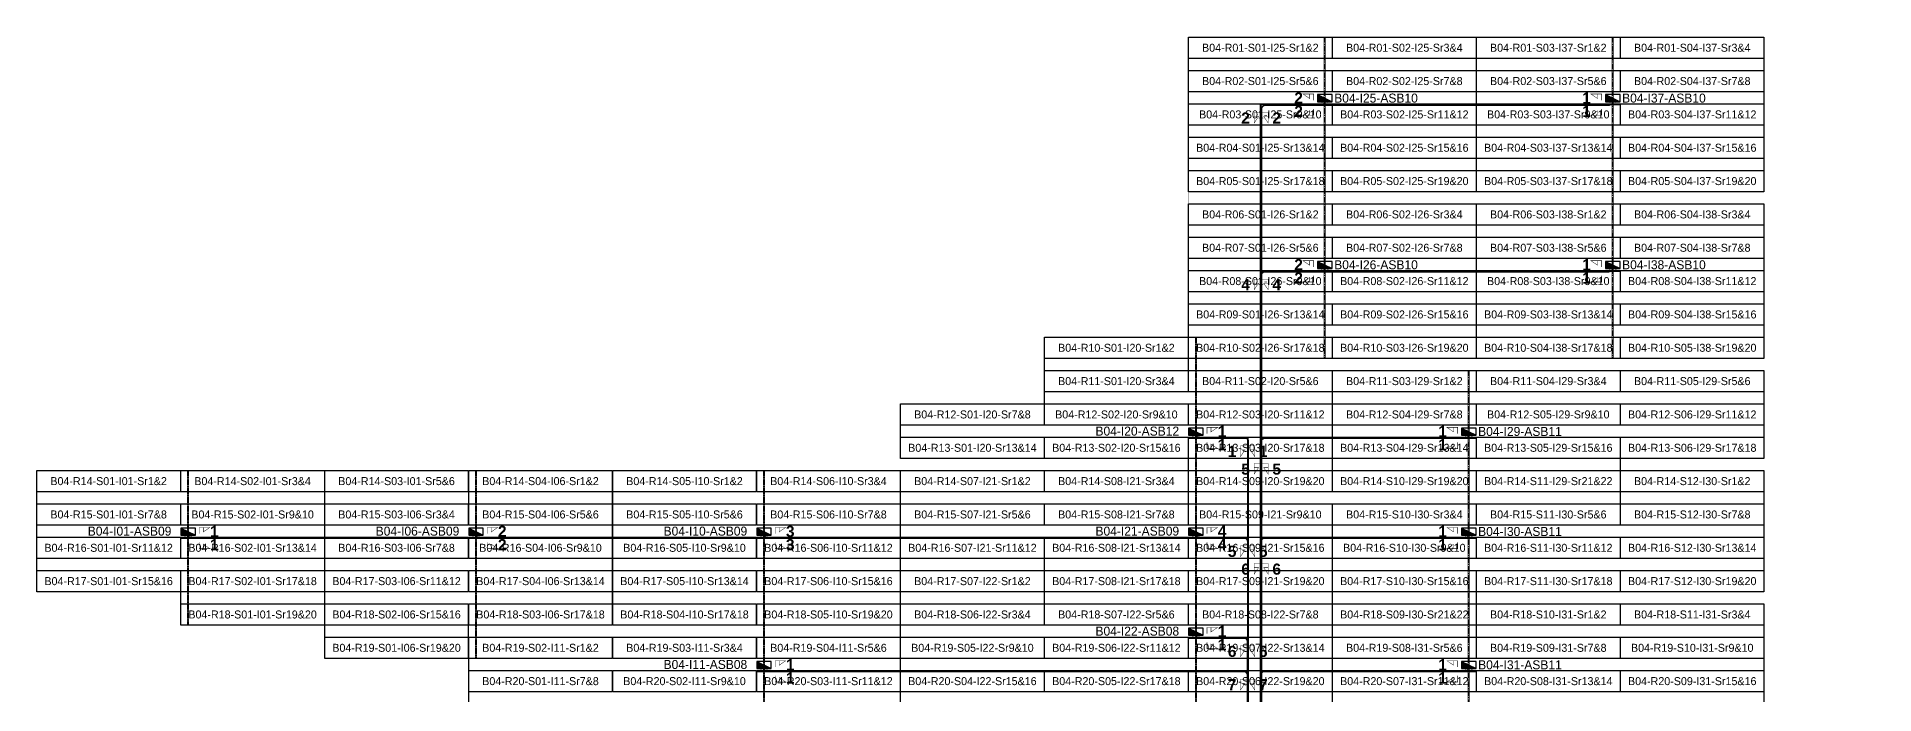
# Model space of a CAD drawing. Header units: metres. Extents: x 531739 to 532412, y 2675629 to 2676062.
# Drawn here: x 531739 to 532152.4, y 2675913.7 to 2676061.7 of the extents above; entities that cross this region are included whole.
import ezdxf
from ezdxf.enums import TextEntityAlignment as Align

# ---------------------------------------------------------------- set-up
doc = ezdxf.new("R2010")
doc.units = ezdxf.units.M
doc.linetypes.add('CENTER', pattern=[2, 1.25, -0.25, 0.25, -0.25])
doc.layers.add('Boundary-12.5 MW Block', color=6, linetype='Continuous', lineweight=9)
doc.layers.add('PILE', color=1, linetype='Continuous', lineweight=15)
for name, color, linetype in [('DC Trench BL-04', 40, 'Continuous'), ('E-Inverter Grouping', 2, 'Continuous'), ('Inverter Block-04', 7, 'Continuous'), ('LT Cable(AG) INV to LT Panel BL-04', 2, 'Continuous'), ('Messenger Wire Block-04 (Master Path)', 30, 'Continuous'), ('Messenger Wire Block-04 (MW Path)', 191, 'Continuous'), ('MMS Table Block-04', 8, 'Continuous'), ('Plan Line - DC BL-04', 40, 'Continuous'), ('Section Marking BL-04', 2, 'Continuous')]:
    doc.layers.add(name, color=color, linetype=linetype)
doc.styles.add('BoldTextStyle', font='arialbd.ttf')
doc.styles.get("Standard").update_dxf_attribs({"font": 'Adani Regular.ttf'})

# ---------------------------------------------------------------- blocks, each defined once
blk = doc.blocks.new('MMS Table (32.292 x 4.788)')
at = {"color": 0}
blk.add_lwpolyline([(0, -0.002), (0, 4.786), (32.292, 4.786), (32.292, -0.002)], close=True, dxfattribs=at)
at = {"color": 7}
blk.add_attdef('ID1', text='', height=1.8, dxfattribs=at).set_placement((16.146, 2.392), align=Align.MIDDLE_CENTER)
blk = doc.blocks.new('Inverter Block')
h = blk.add_hatch(color=0)
h.dxf.hatch_style = 1
h.paths.add_polyline_path([(-1.46, 2.27), (-1.46, 0.85), (1.46, 0.85)])
at = {"color": 0}
blk.add_lwpolyline([(1.46, 2.27), (-1.46, 2.27), (-1.46, 0.85), (1.46, 0.85)], close=True, dxfattribs=at)
blk.add_lwpolyline([(-1.46, 2.27), (1.46, 0.85)], dxfattribs=at)
at = {"layer": 'PILE'}
for centre in [(-0.61, 0.85), (0.61, 0.85)]:
    blk.add_circle(centre, 0.156, dxfattribs=at)
at = {"color": 7}
blk.add_attdef('ID', (-1.46, 3.01), '', height=1.8, dxfattribs=at)

msp = doc.modelspace()

# ---------------------------------------------------------------- linework, layer by layer
at = {"layer": 'Boundary-12.5 MW Block', "const_width": 0.05}
msp.add_lwpolyline([(532217.38, 2675636.79), (531759.1, 2675636.79), (531759.1, 2675746.58), (531856.27, 2675746.58), (531856.27, 2675906.79), (531836.18, 2675906.79), (531836.18, 2675921.79), (531803.79, 2675921.79), (531803.79, 2675929.29), (531771.4, 2675929.29), (531771.4, 2675936.79), (531739.01, 2675936.79), (531739.01, 2675964.08), (531933.36, 2675964.08), (531933.36, 2675979.08), (531965.75, 2675979.08), (531965.75, 2675994.08), (531998.14, 2675994.08), (531998.14, 2676061.58), (532127.61, 2676061.58), (532127.61, 2675754.08), (532147.7, 2675754.08), (532147.7, 2675731.58), (532217.38, 2675731.58)], dxfattribs=at)
at = {"layer": 'DC Trench BL-04', "color": 40, "const_width": 0.15}
for points in [[(532028.95, 2676061.58), (532028.65, 2676061.58), (532028.65, 2675989.29), (532028.95, 2675989.29)], [(532093.73, 2676061.58), (532093.43, 2676061.58), (532093.43, 2675989.29), (532093.73, 2675989.29)], [(531999.93, 2675994.08), (531999.63, 2675994.08), (531999.63, 2675861.79), (531999.93, 2675861.79)], [(532061.34, 2675986.58), (532061.04, 2675986.58), (532061.04, 2675839.29), (532061.34, 2675839.29)], [(531773.19, 2675964.08), (531772.89, 2675964.08), (531772.89, 2675929.29), (531773.19, 2675929.29)], [(531837.97, 2675964.08), (531837.67, 2675964.08), (531837.67, 2675921.79), (531837.97, 2675921.79)], [(531902.76, 2675964.08), (531902.46, 2675964.08), (531902.46, 2675899.29), (531902.76, 2675899.29)]]:
    msp.add_lwpolyline(points, close=True, dxfattribs=at)
at = {"layer": 'E-Inverter Grouping', "color": 3}
for points in [[(532062.83, 2676026.79), (531998.14, 2676026.79), (531998.14, 2676061.58), (532062.83, 2676061.58)], [(532127.61, 2676026.79), (532062.93, 2676026.79), (532062.93, 2676061.58), (532127.61, 2676061.58)], [(532062.83, 2675989.29), (531998.14, 2675989.29), (531998.14, 2676024.08), (532062.83, 2676024.08)], [(532127.61, 2675989.29), (532062.93, 2675989.29), (532062.93, 2676024.08), (532127.61, 2676024.08)], [(531965.75, 2675994.08), (531998.04, 2675994.08), (531998.04, 2675986.58), (532030.44, 2675986.58), (532030.44, 2675959.29), (531998.14, 2675959.29), (531998.14, 2675966.79), (531933.36, 2675966.79), (531933.36, 2675979.08), (531965.75, 2675979.08)], [(531836.08, 2675964.08), (531836.08, 2675959.29), (531803.69, 2675959.29), (531803.69, 2675929.29), (531771.4, 2675929.29), (531771.4, 2675936.79), (531739.01, 2675936.79), (531739.01, 2675964.08)], [(531836.18, 2675956.58), (531836.18, 2675964.08), (531868.48, 2675964.08), (531868.48, 2675929.29), (531836.08, 2675929.29), (531836.08, 2675921.79), (531803.79, 2675921.79), (531803.79, 2675956.58)], [(531933.26, 2675929.29), (531868.58, 2675929.29), (531868.58, 2675964.08), (531933.26, 2675964.08)], [(531998.04, 2675956.58), (532030.44, 2675956.58), (532030.44, 2675936.79), (531965.75, 2675936.79), (531965.75, 2675944.29), (531933.36, 2675944.29), (531933.36, 2675964.08), (531998.04, 2675964.08)], [(531933.36, 2675941.58), (531965.65, 2675941.58), (531965.65, 2675934.08), (532030.44, 2675934.08), (532030.44, 2675914.29), (531933.36, 2675914.29)], [(531836.18, 2675926.58), (531933.26, 2675926.58), (531933.26, 2675906.79), (531900.87, 2675906.79), (531900.87, 2675899.29), (531868.58, 2675899.29), (531868.58, 2675906.79), (531836.18, 2675906.79)]]:
    msp.add_lwpolyline(points, close=True, dxfattribs=at)
at = {"layer": 'E-Inverter Grouping'}
for points in [[(532127.61, 2675986.58), (532127.61, 2675966.79), (532095.22, 2675966.79), (532095.22, 2675959.29), (532030.54, 2675959.29), (532030.54, 2675986.58)], [(532095.32, 2675956.58), (532095.32, 2675964.08), (532127.61, 2675964.08), (532127.61, 2675936.79), (532062.83, 2675936.79), (532062.83, 2675929.29), (532030.54, 2675929.29), (532030.54, 2675956.58)], [(532127.61, 2675906.79), (532030.54, 2675906.79), (532030.54, 2675926.58), (532062.93, 2675926.58), (532062.93, 2675934.08), (532127.61, 2675934.08)]]:
    msp.add_lwpolyline(points, close=True, dxfattribs=at)
at = {"layer": 'LT Cable(AG) INV to LT Panel BL-04', "color": 5}
for points in [[(532013.92, 2675787.43), (532010.41, 2675787.43, -0.414214), (532009.51, 2675788.33), (532009.51, 2675804.99, -0.024932), (532009.51, 2675805.08), (532014.27, 2675852.69, -0.084648), (532014.35, 2675852.98), (532014.48, 2675853.25, 0.109812), (532014.57, 2675853.64), (532014.57, 2676045.38, -0.414214), (532015.47, 2676046.28), (532027.9, 2676046.28, 0.414214), (532028.8, 2676047.18), (532028.8, 2676047.73)], [(532013.92, 2675787.45), (532010.43, 2675787.45, -0.414214), (532009.53, 2675788.35), (532009.53, 2675804.98, -0.024932), (532009.53, 2675805.07), (532014.3, 2675852.68, -0.084648), (532014.38, 2675852.98), (532014.51, 2675853.25, 0.109812), (532014.59, 2675853.63), (532014.59, 2676045.35, -0.414214), (532015.49, 2676046.25), (532092.68, 2676046.25, 0.414214), (532093.58, 2676047.15), (532093.58, 2676047.73)], [(532013.92, 2675787.38), (532010.36, 2675787.38, -0.414214), (532009.46, 2675788.28), (532009.46, 2675804.99, -0.024932), (532009.46, 2675805.08), (532014.22, 2675852.7, -0.084648), (532014.3, 2675853), (532014.43, 2675853.27, 0.109812), (532014.52, 2675853.65), (532014.52, 2676007.93, -0.414214), (532015.42, 2676008.83), (532027.9, 2676008.83, 0.414214), (532028.8, 2676009.73), (532028.8, 2676010.23)], [(532013.92, 2675787.4), (532010.38, 2675787.4, -0.414214), (532009.48, 2675788.3), (532009.48, 2675804.99, -0.024932), (532009.48, 2675805.08), (532014.25, 2675852.7, -0.084648), (532014.33, 2675852.99), (532014.46, 2675853.26, 0.109812), (532014.54, 2675853.64), (532014.54, 2676007.9, -0.414214), (532015.44, 2676008.8), (532092.68, 2676008.8, 0.414214), (532093.58, 2676009.7), (532093.58, 2676010.23)], [(532009.91, 2675787.2), (532008.04, 2675787.36, -0.08121), (532007.76, 2675787.43), (532006.21, 2675788.11, 0.103275), (532005.85, 2675788.19), (532003.41, 2675788.19, -0.414214), (532002.51, 2675789.09), (532002.51, 2675804.94, -0.045058), (532002.53, 2675805.11), (532011.19, 2675852.68, -0.08352), (532011.29, 2675852.96), (532011.44, 2675853.22, 0.129064), (532011.55, 2675853.66), (532011.55, 2675970.59, 0.414214), (532010.65, 2675971.49), (532000.68, 2675971.49, -0.414214), (531999.78, 2675972.39), (531999.78, 2675972.73)], [(532011.98, 2675787.35), (532010.33, 2675787.35, -0.414214), (532009.43, 2675788.25), (532009.43, 2675804.99, -0.024932), (532009.43, 2675805.08), (532014.2, 2675852.71, -0.084648), (532014.28, 2675853), (532014.41, 2675853.27, 0.109812), (532014.49, 2675853.65), (532014.49, 2675970.45, -0.414214), (532015.39, 2675971.35), (532060.29, 2675971.35, 0.414214), (532061.19, 2675972.25), (532061.19, 2675972.73)], [(532011.98, 2675787.33), (532010.31, 2675787.33, -0.414214), (532009.41, 2675788.23), (532009.41, 2675804.99, -0.024932), (532009.41, 2675805.08), (532014.18, 2675852.72, -0.084648), (532014.26, 2675853.01), (532014.38, 2675853.28, 0.109812), (532014.47, 2675853.66), (532014.47, 2675947.98, -0.414214), (532015.37, 2675948.88), (532060.29, 2675948.88, 0.414214), (532061.19, 2675949.78), (532061.19, 2675950.23)], [(532011.98, 2675787.3), (532010.28, 2675787.3, -0.414214), (532009.38, 2675788.2), (532009.38, 2675804.99, -0.024932), (532009.38, 2675805.08), (532014.15, 2675852.72, -0.084648), (532014.23, 2675853.02), (532014.36, 2675853.28, 0.109812), (532014.44, 2675853.66), (532014.44, 2675918, -0.414214), (532015.34, 2675918.9), (532060.29, 2675918.9, 0.414214), (532061.19, 2675919.8), (532061.19, 2675920.23)]]:
    msp.add_lwpolyline(points, format="xyb", dxfattribs=at)
at = {"layer": 'LT Cable(AG) INV to LT Panel BL-04'}
for points in [[(532008.89, 2675786.78), (532008.17, 2675786.78, -0.158226), (532007.64, 2675786.96), (532006.19, 2675788.01, 0.103275), (532005.82, 2675788.09), (532003.31, 2675788.09, -0.414214), (532002.41, 2675788.99), (532002.41, 2675804.95, -0.045058), (532002.43, 2675805.11), (532011.09, 2675852.72, -0.08352), (532011.2, 2675853), (532011.34, 2675853.25, 0.129064), (532011.45, 2675853.69), (532011.45, 2675947.99, 0.414214), (532010.55, 2675948.89), (531773.94, 2675948.89, -0.414214), (531773.04, 2675949.79), (531773.04, 2675950.23)], [(532008.89, 2675786.81), (532008.18, 2675786.81, -0.158088), (532007.65, 2675786.98), (532006.19, 2675788.04, 0.103275), (532005.83, 2675788.11), (532003.34, 2675788.11, -0.414214), (532002.44, 2675789.01), (532002.44, 2675804.95, -0.045058), (532002.45, 2675805.11), (532011.12, 2675852.71, -0.08352), (532011.22, 2675852.99), (532011.36, 2675853.24, 0.129064), (532011.48, 2675853.68), (532011.48, 2675948.02, 0.414214), (532010.58, 2675948.92), (531838.72, 2675948.92, -0.414214), (531837.82, 2675949.82), (531837.82, 2675950.23)], [(532008.89, 2675786.83), (532008.18, 2675786.83, -0.15795), (532007.66, 2675787.01), (532006.2, 2675788.06, 0.103275), (532005.84, 2675788.14), (532003.36, 2675788.14, -0.414214), (532002.46, 2675789.04), (532002.46, 2675804.95, -0.045058), (532002.48, 2675805.11), (532011.14, 2675852.7, -0.08352), (532011.24, 2675852.98), (532011.39, 2675853.24, 0.129064), (532011.5, 2675853.68), (532011.5, 2675948.04, 0.414214), (532010.6, 2675948.94), (531903.51, 2675948.94, -0.414214), (531902.61, 2675949.84), (531902.61, 2675950.23)], [(532008.89, 2675786.86), (532008.19, 2675786.86, -0.157812), (532007.66, 2675787.03), (532006.2, 2675788.09, 0.103275), (532005.84, 2675788.16), (532003.39, 2675788.16, -0.414214), (532002.49, 2675789.06), (532002.49, 2675804.95, -0.045058), (532002.5, 2675805.11), (532011.17, 2675852.69, -0.08352), (532011.27, 2675852.97), (532011.41, 2675853.23, 0.129064), (532011.53, 2675853.67), (532011.53, 2675948.07, 0.414214), (532010.63, 2675948.97), (532000.68, 2675948.97, -0.414214), (531999.78, 2675949.87), (531999.78, 2675950.23)], [(532010.88, 2675786.76), (532008.16, 2675786.76, -0.158365), (532007.63, 2675786.93), (532006.18, 2675787.99, 0.103275), (532005.82, 2675788.06), (532003.29, 2675788.06, -0.414214), (532002.39, 2675788.96), (532002.39, 2675804.96, -0.045058), (532002.4, 2675805.12), (532011.07, 2675852.73, -0.08352), (532011.17, 2675853.01), (532011.31, 2675853.26, 0.129064), (532011.43, 2675853.7), (532011.43, 2675925.47, 0.414214), (532010.53, 2675926.37), (532000.68, 2675926.37, -0.414214), (531999.78, 2675927.27), (531999.78, 2675927.73)], [(532010.88, 2675786.73), (532008.16, 2675786.73, -0.158505), (532007.63, 2675786.91), (532006.17, 2675787.96, 0.103275), (532005.81, 2675788.04), (532003.26, 2675788.04, -0.414214), (532002.36, 2675788.94), (532002.36, 2675804.96, -0.045058), (532002.38, 2675805.12), (532011.05, 2675852.73, -0.08352), (532011.15, 2675853.01), (532011.29, 2675853.26, 0.129064), (532011.4, 2675853.7), (532011.4, 2675917.94, 0.414214), (532010.5, 2675918.84), (531903.51, 2675918.84, -0.414214), (531902.61, 2675919.74), (531902.61, 2675920.23)]]:
    msp.add_lwpolyline(points, format="xyb", dxfattribs=at)
at = {"layer": 'Messenger Wire Block-04 (Master Path)'}
for points in [[(532014.47, 2675853.46), (532014.47, 2676046.38)], [(532014.47, 2676046.38), (532095.22, 2676046.38)], [(532014.47, 2676008.88), (532095.22, 2676008.88)], [(531998.14, 2675971.38), (532011.44, 2675971.38)], [(532011.44, 2675853.46), (532011.44, 2675971.38)], [(532014.47, 2675971.38), (532062.83, 2675971.38)], [(531771.4, 2675948.88), (532011.44, 2675948.88)], [(532014.47, 2675948.88), (532062.83, 2675948.88)], [(531998.14, 2675926.38), (532011.44, 2675926.38)], [(531900.97, 2675918.88), (532011.44, 2675918.88)], [(532014.47, 2675918.88), (532062.83, 2675918.88)]]:
    msp.add_lwpolyline(points, dxfattribs=at)
at = {"layer": 'Messenger Wire Block-04 (MW Path)', "const_width": 0.1}
for points in [[(532014.22, 2675853.46), (532014.22, 2676046.38)], [(532014.47, 2676046.38), (532095.22, 2676046.38)], [(532014.47, 2676008.88), (532095.22, 2676008.88)], [(531998.14, 2675971.38), (532011.44, 2675971.38)], [(532011.69, 2675853.46), (532011.69, 2675971.38)], [(532014.47, 2675971.38), (532062.83, 2675971.38)], [(531771.4, 2675948.88), (532011.44, 2675948.88)], [(532014.47, 2675948.88), (532062.83, 2675948.88)], [(531998.14, 2675926.38), (532011.44, 2675926.38)], [(531900.97, 2675918.88), (532011.44, 2675918.88)], [(532014.47, 2675918.88), (532062.83, 2675918.88)]]:
    msp.add_lwpolyline(points, dxfattribs=at)
at = {"layer": 'Plan Line - DC BL-04', "color": 6, "linetype": 'CENTER'}
for points in [[(532028.8, 2676061.58), (532028.8, 2675989.29)], [(532093.58, 2676061.58), (532093.58, 2675989.29)], [(531999.78, 2675994.08), (531999.78, 2675861.79)], [(532061.19, 2675986.58), (532061.19, 2675839.29)], [(531773.04, 2675964.08), (531773.04, 2675929.29)], [(531837.82, 2675964.08), (531837.82, 2675921.79)], [(531902.61, 2675964.08), (531902.61, 2675899.29)]]:
    msp.add_lwpolyline(points, dxfattribs=at)
at = {"layer": 'Section Marking BL-04', "color": 94, "lineweight": 35, "true_color": 0x00a500, "const_width": 0.1}
for points in [[(532026.3, 2676047.38), (532026.3, 2676048.77), (532023.9, 2676048.77), (532025.38, 2676047.76), (532025.38, 2676048.77)], [(532091.08, 2676047.38), (532091.08, 2676048.77), (532088.68, 2676048.77), (532090.16, 2676047.76), (532090.16, 2676048.77)], [(532014.27, 2676044.63), (532012.88, 2676044.63), (532012.88, 2676042.23), (532013.89, 2676043.71), (532012.88, 2676043.71)], [(532014.67, 2676044.63), (532016.06, 2676044.63), (532016.06, 2676042.23), (532015.05, 2676043.71), (532016.06, 2676043.71)], [(532026.3, 2676045.38), (532026.3, 2676043.99), (532023.9, 2676043.99), (532025.38, 2676045), (532025.38, 2676043.99)], [(532091.08, 2676045.38), (532091.08, 2676043.99), (532088.68, 2676043.99), (532090.16, 2676045), (532090.16, 2676043.99)], [(532026.3, 2676009.88), (532026.3, 2676011.27), (532023.9, 2676011.27), (532025.38, 2676010.26), (532025.38, 2676011.27)], [(532091.08, 2676009.88), (532091.08, 2676011.27), (532088.68, 2676011.27), (532090.16, 2676010.26), (532090.16, 2676011.27)], [(532014.27, 2676007.13), (532012.88, 2676007.13), (532012.88, 2676004.73), (532013.89, 2676006.21), (532012.88, 2676006.21)], [(532014.67, 2676007.13), (532016.06, 2676007.13), (532016.06, 2676004.73), (532015.05, 2676006.21), (532016.06, 2676006.21)], [(532026.3, 2676007.88), (532026.3, 2676006.49), (532023.9, 2676006.49), (532025.38, 2676007.5), (532025.38, 2676006.49)], [(532091.08, 2676007.88), (532091.08, 2676006.49), (532088.68, 2676006.49), (532090.16, 2676007.5), (532090.16, 2676006.49)], [(532002.28, 2675972.38), (532002.28, 2675973.77), (532004.68, 2675973.77), (532003.2, 2675972.76), (532003.2, 2675973.77)], [(532058.69, 2675972.38), (532058.69, 2675973.77), (532056.29, 2675973.77), (532057.77, 2675972.76), (532057.77, 2675973.77)], [(532002.28, 2675970.38), (532002.28, 2675968.99), (532004.68, 2675968.99), (532003.2, 2675970), (532003.2, 2675968.99)], [(532011.24, 2675969.63), (532009.85, 2675969.63), (532009.85, 2675967.23), (532010.86, 2675968.71), (532009.85, 2675968.71)], [(532011.64, 2675969.63), (532013.03, 2675969.63), (532013.03, 2675967.23), (532012.02, 2675968.71), (532013.03, 2675968.71)], [(532058.69, 2675970.38), (532058.69, 2675968.99), (532056.29, 2675968.99), (532057.77, 2675970), (532057.77, 2675968.99)], [(532014.27, 2675965.63), (532012.88, 2675965.63), (532012.88, 2675963.23), (532013.89, 2675964.71), (532012.88, 2675964.71)], [(532014.67, 2675965.63), (532016.06, 2675965.63), (532016.06, 2675963.23), (532015.05, 2675964.71), (532016.06, 2675964.71)], [(531775.54, 2675949.88), (531775.54, 2675951.27), (531777.94, 2675951.27), (531776.46, 2675950.26), (531776.46, 2675951.27)], [(531840.32, 2675949.88), (531840.32, 2675951.27), (531842.72, 2675951.27), (531841.24, 2675950.26), (531841.24, 2675951.27)], [(531905.11, 2675949.88), (531905.11, 2675951.27), (531907.51, 2675951.27), (531906.03, 2675950.26), (531906.03, 2675951.27)], [(532002.28, 2675949.88), (532002.28, 2675951.27), (532004.68, 2675951.27), (532003.2, 2675950.26), (532003.2, 2675951.27)], [(532058.69, 2675949.88), (532058.69, 2675951.27), (532056.29, 2675951.27), (532057.77, 2675950.26), (532057.77, 2675951.27)], [(531775.54, 2675947.88), (531775.54, 2675946.49), (531777.94, 2675946.49), (531776.46, 2675947.5), (531776.46, 2675946.49)], [(531840.32, 2675947.88), (531840.32, 2675946.49), (531842.72, 2675946.49), (531841.24, 2675947.5), (531841.24, 2675946.49)], [(531905.11, 2675947.88), (531905.11, 2675946.49), (531907.51, 2675946.49), (531906.03, 2675947.5), (531906.03, 2675946.49)], [(532002.28, 2675947.88), (532002.28, 2675946.49), (532004.68, 2675946.49), (532003.2, 2675947.5), (532003.2, 2675946.49)], [(532011.24, 2675947.13), (532009.85, 2675947.13), (532009.85, 2675944.73), (532010.86, 2675946.21), (532009.85, 2675946.21)], [(532011.64, 2675947.13), (532013.03, 2675947.13), (532013.03, 2675944.73), (532012.02, 2675946.21), (532013.03, 2675946.21)], [(532058.69, 2675947.88), (532058.69, 2675946.49), (532056.29, 2675946.49), (532057.77, 2675947.5), (532057.77, 2675946.49)], [(532014.27, 2675943.13), (532012.88, 2675943.13), (532012.88, 2675940.73), (532013.89, 2675942.21), (532012.88, 2675942.21)], [(532014.67, 2675943.13), (532016.06, 2675943.13), (532016.06, 2675940.73), (532015.05, 2675942.21), (532016.06, 2675942.21)], [(532002.28, 2675927.38), (532002.28, 2675928.77), (532004.68, 2675928.77), (532003.2, 2675927.76), (532003.2, 2675928.77)], [(532002.28, 2675925.38), (532002.28, 2675923.99), (532004.68, 2675923.99), (532003.2, 2675925), (532003.2, 2675923.99)], [(532011.24, 2675924.63), (532009.85, 2675924.63), (532009.85, 2675922.23), (532010.86, 2675923.71), (532009.85, 2675923.71)], [(532011.64, 2675924.63), (532013.03, 2675924.63), (532013.03, 2675922.23), (532012.02, 2675923.71), (532013.03, 2675923.71)], [(531905.11, 2675919.88), (531905.11, 2675921.27), (531907.51, 2675921.27), (531906.03, 2675920.26), (531906.03, 2675921.27)], [(532058.69, 2675919.88), (532058.69, 2675921.27), (532056.29, 2675921.27), (532057.77, 2675920.26), (532057.77, 2675921.27)], [(531905.11, 2675917.88), (531905.11, 2675916.49), (531907.51, 2675916.49), (531906.03, 2675917.5), (531906.03, 2675916.49)], [(532011.24, 2675917.13), (532009.85, 2675917.13), (532009.85, 2675914.73), (532010.86, 2675916.21), (532009.85, 2675916.21)], [(532011.64, 2675917.13), (532013.03, 2675917.13), (532013.03, 2675914.73), (532012.02, 2675916.21), (532013.03, 2675916.21)], [(532058.69, 2675917.88), (532058.69, 2675916.49), (532056.29, 2675916.49), (532057.77, 2675917.5), (532057.77, 2675916.49)]]:
    msp.add_lwpolyline(points, dxfattribs=at)

# ---------------------------------------------------------------- block references
at = {"layer": 'Inverter Block-04'}
ref = msp.add_blockref('Inverter Block', (532028.8, 2676046.07), dxfattribs=dict(at, xscale=1.124999999976148, yscale=1.124999999976148, zscale=1.124999999976148))
ref.add_attrib('ID', 'B04-I25-ASB10', (532030.91, 2676046.84), dxfattribs={"layer": '0', "color": 7, "height": 2.025})
ref = msp.add_blockref('Inverter Block', (532093.58, 2676046.07), dxfattribs=dict(at, xscale=1.124999999976148, yscale=1.124999999976148, zscale=1.124999999976148))
ref.add_attrib('ID', 'B04-I37-ASB10', (532095.69, 2676046.84), dxfattribs={"layer": '0', "color": 7, "height": 2.025})
ref = msp.add_blockref('Inverter Block', (532028.8, 2676008.57), dxfattribs=dict(at, xscale=1.124999999976148, yscale=1.124999999976148, zscale=1.124999999976148))
ref.add_attrib('ID', 'B04-I26-ASB10', (532030.91, 2676009.34), dxfattribs={"layer": '0', "color": 7, "height": 2.025})
ref = msp.add_blockref('Inverter Block', (532093.58, 2676008.57), dxfattribs=dict(at, xscale=1.124999999976148, yscale=1.124999999976148, zscale=1.124999999976148))
ref.add_attrib('ID', 'B04-I38-ASB10', (532095.69, 2676009.34), dxfattribs={"layer": '0', "color": 7, "height": 2.025})
ref = msp.add_blockref('Inverter Block', (531999.78, 2675971.07), dxfattribs=dict(at, xscale=1.124999999976148, yscale=1.124999999976148, zscale=1.124999999976148))
ref.add_attrib('ID', 'B04-I20-ASB12', (531977.2, 2675971.92), dxfattribs={"layer": '0', "color": 7, "height": 2.025})
ref = msp.add_blockref('Inverter Block', (532061.19, 2675971.07), dxfattribs=dict(at, xscale=1.124999999976148, yscale=1.124999999976148, zscale=1.124999999976148))
ref.add_attrib('ID', 'B04-I29-ASB11', (532063.3, 2675971.84), dxfattribs={"layer": '0', "color": 7, "height": 2.025})
ref = msp.add_blockref('Inverter Block', (531773.04, 2675948.57), dxfattribs=dict(at, xscale=1.124999999976148, yscale=1.124999999976148, zscale=1.124999999976148))
ref.add_attrib('ID', 'B04-I01-ASB09', (531750.46, 2675949.42), dxfattribs={"layer": '0', "color": 7, "height": 2.025})
ref = msp.add_blockref('Inverter Block', (531837.82, 2675948.57), dxfattribs=dict(at, xscale=1.124999999976148, yscale=1.124999999976148, zscale=1.124999999976148))
ref.add_attrib('ID', 'B04-I06-ASB09', (531815.24, 2675949.42), dxfattribs={"layer": '0', "color": 7, "height": 2.025})
ref = msp.add_blockref('Inverter Block', (531902.61, 2675948.57), dxfattribs=dict(at, xscale=1.124999999976148, yscale=1.124999999976148, zscale=1.124999999976148))
ref.add_attrib('ID', 'B04-I10-ASB09', (531880.02, 2675949.42), dxfattribs={"layer": '0', "color": 7, "height": 2.025})
ref = msp.add_blockref('Inverter Block', (531999.78, 2675948.57), dxfattribs=dict(at, xscale=1.124999999976148, yscale=1.124999999976148, zscale=1.124999999976148))
ref.add_attrib('ID', 'B04-I21-ASB09', (531977.2, 2675949.42), dxfattribs={"layer": '0', "color": 7, "height": 2.025})
ref = msp.add_blockref('Inverter Block', (532061.19, 2675948.57), dxfattribs=dict(at, xscale=1.124999999976148, yscale=1.124999999976148, zscale=1.124999999976148))
ref.add_attrib('ID', 'B04-I30-ASB11', (532063.3, 2675949.34), dxfattribs={"layer": '0', "color": 7, "height": 2.025})
ref = msp.add_blockref('Inverter Block', (531999.78, 2675926.07), dxfattribs=dict(at, xscale=1.124999999976148, yscale=1.124999999976148, zscale=1.124999999976148))
ref.add_attrib('ID', 'B04-I22-ASB08', (531977.2, 2675926.92), dxfattribs={"layer": '0', "color": 7, "height": 2.025})
ref = msp.add_blockref('Inverter Block', (531902.61, 2675918.57), dxfattribs=dict(at, xscale=1.124999999976148, yscale=1.124999999976148, zscale=1.124999999976148))
ref.add_attrib('ID', 'B04-I11-ASB08', (531880.02, 2675919.42), dxfattribs={"layer": '0', "color": 7, "height": 2.025})
ref = msp.add_blockref('Inverter Block', (532061.19, 2675918.57), dxfattribs=dict(at, xscale=1.124999999976148, yscale=1.124999999976148, zscale=1.124999999976148))
ref.add_attrib('ID', 'B04-I31-ASB11', (532063.3, 2675919.34), dxfattribs={"layer": '0', "color": 7, "height": 2.025})
at = {"layer": 'MMS Table Block-04'}
for p, values in [((531998.14, 2676056.79), {'ID1': 'B04-R01-S01-I25-Sr1&2'}), ((532030.54, 2676056.79), {'ID1': 'B04-R01-S02-I25-Sr3&4'}), ((532062.93, 2676056.79), {'ID1': 'B04-R01-S03-I37-Sr1&2'}), ((532095.32, 2676056.79), {'ID1': 'B04-R01-S04-I37-Sr3&4'}), ((531998.14, 2676049.29), {'ID1': 'B04-R02-S01-I25-Sr5&6'}), ((532030.54, 2676049.29), {'ID1': 'B04-R02-S02-I25-Sr7&8'}), ((532062.93, 2676049.29), {'ID1': 'B04-R02-S03-I37-Sr5&6'}), ((532095.32, 2676049.29), {'ID1': 'B04-R02-S04-I37-Sr7&8'}), ((531998.14, 2676041.79), {'ID1': 'B04-R03-S01-I25-Sr9&10'}), ((532030.54, 2676041.79), {'ID1': 'B04-R03-S02-I25-Sr11&12'}), ((532062.93, 2676041.79), {'ID1': 'B04-R03-S03-I37-Sr9&10'}), ((532095.32, 2676041.79), {'ID1': 'B04-R03-S04-I37-Sr11&12'}), ((531998.14, 2676034.29), {'ID1': 'B04-R04-S01-I25-Sr13&14'}), ((532030.54, 2676034.29), {'ID1': 'B04-R04-S02-I25-Sr15&16'}), ((532062.93, 2676034.29), {'ID1': 'B04-R04-S03-I37-Sr13&14'}), ((532095.32, 2676034.29), {'ID1': 'B04-R04-S04-I37-Sr15&16'}), ((531998.14, 2676026.79), {'ID1': 'B04-R05-S01-I25-Sr17&18'}), ((532030.54, 2676026.79), {'ID1': 'B04-R05-S02-I25-Sr19&20'}), ((532062.93, 2676026.79), {'ID1': 'B04-R05-S03-I37-Sr17&18'}), ((532095.32, 2676026.79), {'ID1': 'B04-R05-S04-I37-Sr19&20'}), ((531998.14, 2676019.29), {'ID1': 'B04-R06-S01-I26-Sr1&2'}), ((532030.54, 2676019.29), {'ID1': 'B04-R06-S02-I26-Sr3&4'}), ((532062.93, 2676019.29), {'ID1': 'B04-R06-S03-I38-Sr1&2'}), ((532095.32, 2676019.29), {'ID1': 'B04-R06-S04-I38-Sr3&4'}), ((531998.14, 2676011.79), {'ID1': 'B04-R07-S01-I26-Sr5&6'}), ((532030.54, 2676011.79), {'ID1': 'B04-R07-S02-I26-Sr7&8'}), ((532062.93, 2676011.79), {'ID1': 'B04-R07-S03-I38-Sr5&6'}), ((532095.32, 2676011.79), {'ID1': 'B04-R07-S04-I38-Sr7&8'}), ((531998.14, 2676004.29), {'ID1': 'B04-R08-S01-I26-Sr9&10'}), ((532030.54, 2676004.29), {'ID1': 'B04-R08-S02-I26-Sr11&12'}), ((532062.93, 2676004.29), {'ID1': 'B04-R08-S03-I38-Sr9&10'}), ((532095.32, 2676004.29), {'ID1': 'B04-R08-S04-I38-Sr11&12'}), ((531998.14, 2675996.79), {'ID1': 'B04-R09-S01-I26-Sr13&14'}), ((532030.54, 2675996.79), {'ID1': 'B04-R09-S02-I26-Sr15&16'}), ((532062.93, 2675996.79), {'ID1': 'B04-R09-S03-I38-Sr13&14'}), ((532095.32, 2675996.79), {'ID1': 'B04-R09-S04-I38-Sr15&16'}), ((531965.75, 2675989.29), {'ID1': 'B04-R10-S01-I20-Sr1&2'}), ((531998.14, 2675989.29), {'ID1': 'B04-R10-S02-I26-Sr17&18'}), ((532030.54, 2675989.29), {'ID1': 'B04-R10-S03-I26-Sr19&20'}), ((532062.93, 2675989.29), {'ID1': 'B04-R10-S04-I38-Sr17&18'}), ((532095.32, 2675989.29), {'ID1': 'B04-R10-S05-I38-Sr19&20'}), ((531965.75, 2675981.79), {'ID1': 'B04-R11-S01-I20-Sr3&4'}), ((531998.14, 2675981.79), {'ID1': 'B04-R11-S02-I20-Sr5&6'}), ((532030.54, 2675981.79), {'ID1': 'B04-R11-S03-I29-Sr1&2'}), ((532062.93, 2675981.79), {'ID1': 'B04-R11-S04-I29-Sr3&4'}), ((532095.32, 2675981.79), {'ID1': 'B04-R11-S05-I29-Sr5&6'}), ((531933.36, 2675974.29), {'ID1': 'B04-R12-S01-I20-Sr7&8'}), ((531965.75, 2675974.29), {'ID1': 'B04-R12-S02-I20-Sr9&10'}), ((531998.14, 2675974.29), {'ID1': 'B04-R12-S03-I20-Sr11&12'}), ((532030.54, 2675974.29), {'ID1': 'B04-R12-S04-I29-Sr7&8'}), ((532062.93, 2675974.29), {'ID1': 'B04-R12-S05-I29-Sr9&10'}), ((532095.32, 2675974.29), {'ID1': 'B04-R12-S06-I29-Sr11&12'}), ((531933.36, 2675966.79), {'ID1': 'B04-R13-S01-I20-Sr13&14'}), ((531965.75, 2675966.79), {'ID1': 'B04-R13-S02-I20-Sr15&16'}), ((531998.14, 2675966.79), {'ID1': 'B04-R13-S03-I20-Sr17&18'}), ((532030.54, 2675966.79), {'ID1': 'B04-R13-S04-I29-Sr13&14'}), ((532062.93, 2675966.79), {'ID1': 'B04-R13-S05-I29-Sr15&16'}), ((532095.32, 2675966.79), {'ID1': 'B04-R13-S06-I29-Sr17&18'}), ((531739.01, 2675959.29), {'ID1': 'B04-R14-S01-I01-Sr1&2'}), ((531771.4, 2675959.29), {'ID1': 'B04-R14-S02-I01-Sr3&4'}), ((531803.79, 2675959.29), {'ID1': 'B04-R14-S03-I01-Sr5&6'}), ((531836.18, 2675959.29), {'ID1': 'B04-R14-S04-I06-Sr1&2'}), ((531868.58, 2675959.29), {'ID1': 'B04-R14-S05-I10-Sr1&2'}), ((531900.97, 2675959.29), {'ID1': 'B04-R14-S06-I10-Sr3&4'}), ((531933.36, 2675959.29), {'ID1': 'B04-R14-S07-I21-Sr1&2'}), ((531965.75, 2675959.29), {'ID1': 'B04-R14-S08-I21-Sr3&4'}), ((531998.14, 2675959.29), {'ID1': 'B04-R14-S09-I20-Sr19&20'}), ((532030.54, 2675959.29), {'ID1': 'B04-R14-S10-I29-Sr19&20'}), ((532062.93, 2675959.29), {'ID1': 'B04-R14-S11-I29-Sr21&22'}), ((532095.32, 2675959.29), {'ID1': 'B04-R14-S12-I30-Sr1&2'}), ((531739.01, 2675951.79), {'ID1': 'B04-R15-S01-I01-Sr7&8'}), ((531771.4, 2675951.79), {'ID1': 'B04-R15-S02-I01-Sr9&10'}), ((531803.79, 2675951.79), {'ID1': 'B04-R15-S03-I06-Sr3&4'}), ((531836.18, 2675951.79), {'ID1': 'B04-R15-S04-I06-Sr5&6'}), ((531868.58, 2675951.79), {'ID1': 'B04-R15-S05-I10-Sr5&6'}), ((531900.97, 2675951.79), {'ID1': 'B04-R15-S06-I10-Sr7&8'}), ((531933.36, 2675951.79), {'ID1': 'B04-R15-S07-I21-Sr5&6'}), ((531965.75, 2675951.79), {'ID1': 'B04-R15-S08-I21-Sr7&8'}), ((531998.14, 2675951.79), {'ID1': 'B04-R15-S09-I21-Sr9&10'}), ((532030.54, 2675951.79), {'ID1': 'B04-R15-S10-I30-Sr3&4'}), ((532062.93, 2675951.79), {'ID1': 'B04-R15-S11-I30-Sr5&6'}), ((532095.32, 2675951.79), {'ID1': 'B04-R15-S12-I30-Sr7&8'}), ((531739.01, 2675944.29), {'ID1': 'B04-R16-S01-I01-Sr11&12'}), ((531771.4, 2675944.29), {'ID1': 'B04-R16-S02-I01-Sr13&14'}), ((531803.79, 2675944.29), {'ID1': 'B04-R16-S03-I06-Sr7&8'}), ((531836.18, 2675944.29), {'ID1': 'B04-R16-S04-I06-Sr9&10'}), ((531868.58, 2675944.29), {'ID1': 'B04-R16-S05-I10-Sr9&10'}), ((531900.97, 2675944.29), {'ID1': 'B04-R16-S06-I10-Sr11&12'}), ((531933.36, 2675944.29), {'ID1': 'B04-R16-S07-I21-Sr11&12'}), ((531965.75, 2675944.29), {'ID1': 'B04-R16-S08-I21-Sr13&14'}), ((531998.14, 2675944.29), {'ID1': 'B04-R16-S09-I21-Sr15&16'}), ((532030.54, 2675944.29), {'ID1': 'B04-R16-S10-I30-Sr9&10'}), ((532062.93, 2675944.29), {'ID1': 'B04-R16-S11-I30-Sr11&12'}), ((532095.32, 2675944.29), {'ID1': 'B04-R16-S12-I30-Sr13&14'}), ((531739.01, 2675936.79), {'ID1': 'B04-R17-S01-I01-Sr15&16'}), ((531771.4, 2675936.79), {'ID1': 'B04-R17-S02-I01-Sr17&18'}), ((531803.79, 2675936.79), {'ID1': 'B04-R17-S03-I06-Sr11&12'}), ((531836.18, 2675936.79), {'ID1': 'B04-R17-S04-I06-Sr13&14'}), ((531868.58, 2675936.79), {'ID1': 'B04-R17-S05-I10-Sr13&14'}), ((531900.97, 2675936.79), {'ID1': 'B04-R17-S06-I10-Sr15&16'}), ((531933.36, 2675936.79), {'ID1': 'B04-R17-S07-I22-Sr1&2'}), ((531965.75, 2675936.79), {'ID1': 'B04-R17-S08-I21-Sr17&18'}), ((531998.14, 2675936.79), {'ID1': 'B04-R17-S09-I21-Sr19&20'}), ((532030.54, 2675936.79), {'ID1': 'B04-R17-S10-I30-Sr15&16'}), ((532062.93, 2675936.79), {'ID1': 'B04-R17-S11-I30-Sr17&18'}), ((532095.32, 2675936.79), {'ID1': 'B04-R17-S12-I30-Sr19&20'}), ((531771.4, 2675929.29), {'ID1': 'B04-R18-S01-I01-Sr19&20'}), ((531803.79, 2675929.29), {'ID1': 'B04-R18-S02-I06-Sr15&16'}), ((531836.18, 2675929.29), {'ID1': 'B04-R18-S03-I06-Sr17&18'}), ((531868.58, 2675929.29), {'ID1': 'B04-R18-S04-I10-Sr17&18'}), ((531900.97, 2675929.29), {'ID1': 'B04-R18-S05-I10-Sr19&20'}), ((531933.36, 2675929.29), {'ID1': 'B04-R18-S06-I22-Sr3&4'}), ((531965.75, 2675929.29), {'ID1': 'B04-R18-S07-I22-Sr5&6'}), ((531998.14, 2675929.29), {'ID1': 'B04-R18-S08-I22-Sr7&8'}), ((532030.54, 2675929.29), {'ID1': 'B04-R18-S09-I30-Sr21&22'}), ((532062.93, 2675929.29), {'ID1': 'B04-R18-S10-I31-Sr1&2'}), ((532095.32, 2675929.29), {'ID1': 'B04-R18-S11-I31-Sr3&4'}), ((531803.79, 2675921.79), {'ID1': 'B04-R19-S01-I06-Sr19&20'}), ((531836.18, 2675921.79), {'ID1': 'B04-R19-S02-I11-Sr1&2'}), ((531868.58, 2675921.79), {'ID1': 'B04-R19-S03-I11-Sr3&4'}), ((531900.97, 2675921.79), {'ID1': 'B04-R19-S04-I11-Sr5&6'}), ((531933.36, 2675921.79), {'ID1': 'B04-R19-S05-I22-Sr9&10'}), ((531965.75, 2675921.79), {'ID1': 'B04-R19-S06-I22-Sr11&12'}), ((531998.14, 2675921.79), {'ID1': 'B04-R19-S07-I22-Sr13&14'}), ((532030.54, 2675921.79), {'ID1': 'B04-R19-S08-I31-Sr5&6'}), ((532062.93, 2675921.79), {'ID1': 'B04-R19-S09-I31-Sr7&8'}), ((532095.32, 2675921.79), {'ID1': 'B04-R19-S10-I31-Sr9&10'}), ((531836.18, 2675914.29), {'ID1': 'B04-R20-S01-I11-Sr7&8'}), ((531868.58, 2675914.29), {'ID1': 'B04-R20-S02-I11-Sr9&10'}), ((531900.97, 2675914.29), {'ID1': 'B04-R20-S03-I11-Sr11&12'}), ((531933.36, 2675914.29), {'ID1': 'B04-R20-S04-I22-Sr15&16'}), ((531965.75, 2675914.29), {'ID1': 'B04-R20-S05-I22-Sr17&18'}), ((531998.14, 2675914.29), {'ID1': 'B04-R20-S06-I22-Sr19&20'}), ((532030.54, 2675914.29), {'ID1': 'B04-R20-S07-I31-Sr11&12'}), ((532062.93, 2675914.29), {'ID1': 'B04-R20-S08-I31-Sr13&14'}), ((532095.32, 2675914.29), {'ID1': 'B04-R20-S09-I31-Sr15&16'})]:
    msp.add_blockref('MMS Table (32.292 x 4.788)', p, dxfattribs=at).add_auto_attribs(values)

# ---------------------------------------------------------------- texts
at = {"layer": 'Section Marking BL-04', "color": 94, "true_color": 0x00a500, "style": 'BoldTextStyle'}
for s, p in [('2', (532022.9, 2676047.88)), ('1', (532087.68, 2676047.88)), ('2', (532010.97, 2676043.38)), ('2', (532017.97, 2676043.38)), ('2', (532022.9, 2676044.88)), ('1', (532087.68, 2676044.88)), ('2', (532022.9, 2676010.38)), ('1', (532087.68, 2676010.38)), ('4', (532010.97, 2676005.88)), ('4', (532017.97, 2676005.88)), ('2', (532022.9, 2676007.38)), ('1', (532087.68, 2676007.38)), ('1', (532005.68, 2675972.88)), ('1', (532055.29, 2675972.88)), ('1', (532005.68, 2675969.88)), ('1', (532007.94, 2675968.38)), ('1', (532014.94, 2675968.38)), ('1', (532055.29, 2675969.88)), ('5', (532010.97, 2675964.38)), ('5', (532017.97, 2675964.38)), ('1', (531778.94, 2675950.38)), ('1', (531778.94, 2675947.38)), ('2', (531843.72, 2675950.38)), ('2', (531843.72, 2675947.38)), ('3', (531908.51, 2675950.38)), ('3', (531908.51, 2675947.38)), ('4', (532005.68, 2675950.38)), ('4', (532005.68, 2675947.38)), ('1', (532055.29, 2675950.38)), ('1', (532055.29, 2675947.38)), ('5', (532007.94, 2675945.88)), ('5', (532014.94, 2675945.88)), ('6', (532010.97, 2675941.88)), ('6', (532017.97, 2675941.88)), ('1', (532005.68, 2675927.88)), ('1', (532005.68, 2675924.88)), ('6', (532007.94, 2675923.38)), ('6', (532014.94, 2675923.38)), ('1', (531908.51, 2675920.38)), ('1', (532055.29, 2675920.38)), ('1', (531908.51, 2675917.38)), ('7', (532007.94, 2675915.88)), ('7', (532014.94, 2675915.88)), ('1', (532055.29, 2675917.38))]:
    msp.add_text(s, height=2.5, dxfattribs=at).set_placement(p, align=Align.MIDDLE_CENTER)

doc.saveas('drawing.dxf')
